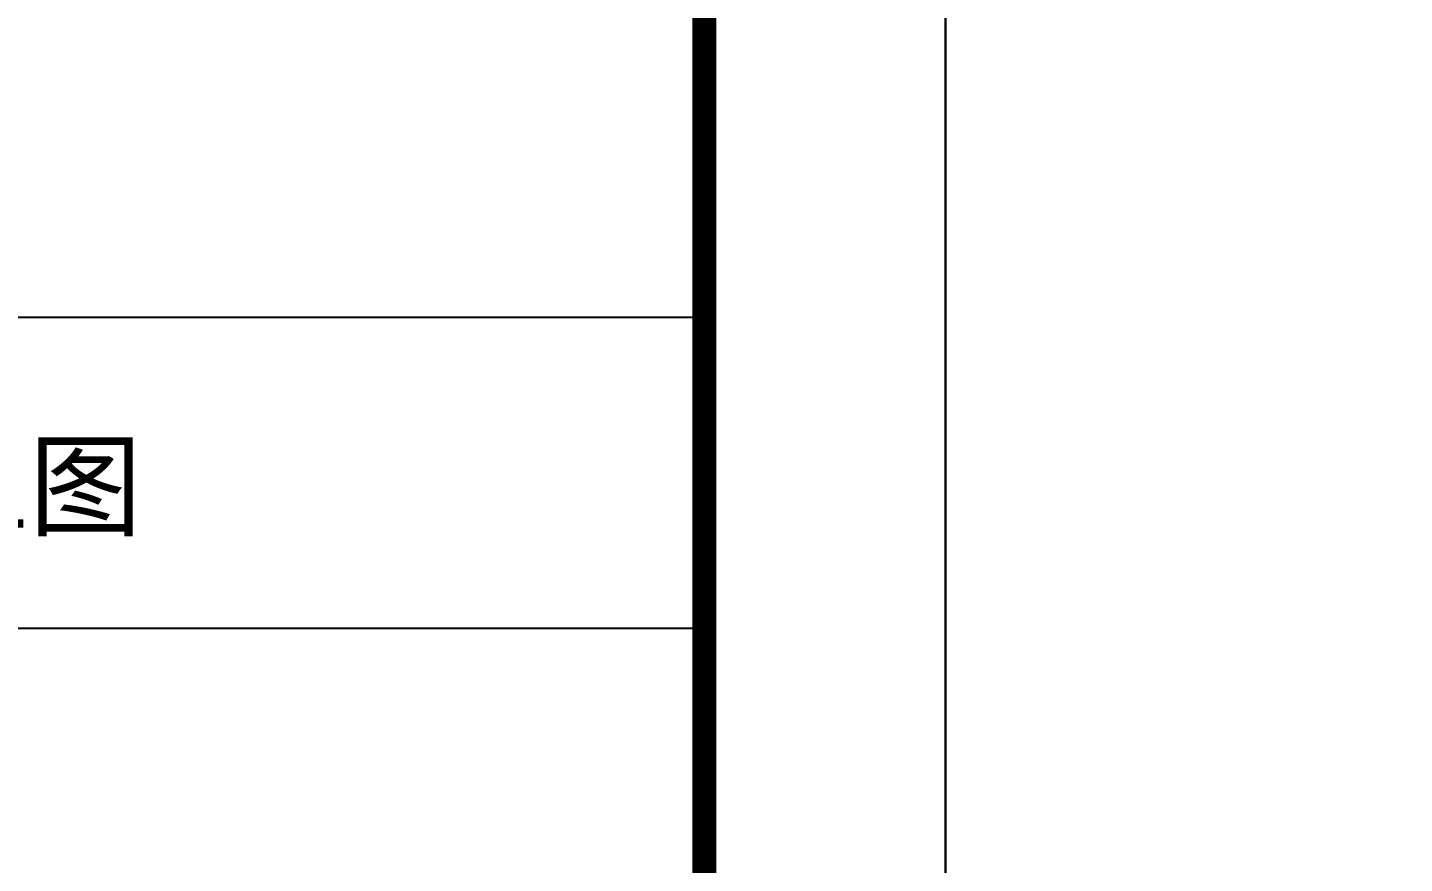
# Model space of a CAD drawing. Extents: x -737978 to 768813, y -372247 to 1140308.
# Drawn here: x -608564 to -602854, y -29256 to -25789 of the extents above; entities that cross this region are included whole.
import ezdxf

# ---------------------------------------------------------------- set-up
doc = ezdxf.new("R2010")
doc.units = 0
doc.header["$LTSCALE"] = 10
doc.header["$MEASUREMENT"] = 0
doc.layers.get('0').update_dxf_attribs({"linetype": 'CONTINUOUS'})
doc.layers.add('PUB_TITLE', color=4, linetype='CONTINUOUS')
doc.styles.add('-宋体', font='', dxfattribs={"width": 0.8})
doc.styles.get('-宋体').set_extended_font_data('SimSun')

# ---------------------------------------------------------------- blocks, each defined once
blk = doc.blocks.new('TQ1')
at = {"layer": 'PUB_TITLE'}
for p, q in [((-49854.8, -407354.8), (-43854.8, -407354.8)), ((-49854.8, -408254.8), (-43854.8, -408254.8))]:
    blk.add_line(p, q, dxfattribs=at)
at = {"layer": 'PUB_TITLE', "style": '-宋体'}
blk.add_text('施工图', height=240, dxfattribs=at).set_placement((-46462.9, -407963.2))

msp = doc.modelspace()

# ---------------------------------------------------------------- linework, layer by layer
at = {"layer": 'PUB_TITLE'}
for points in [[(-688857.6, -43902.5), (-604757.6, -43902.5), (-604757.6, 15497.5), (-688857.6, 15497.5)], [(-604757.6, -43902.5), (-520657.6, -43902.5), (-520657.6, 15497.5), (-604757.6, 15497.5)]]:
    msp.add_lwpolyline(points, close=True, dxfattribs=at)
at = {"layer": 'PUB_TITLE', "const_width": 100}
msp.add_lwpolyline([(-686357.6, -42902.5), (-605757.6, -42902.5), (-605757.6, 14497.5), (-686357.6, 14497.5)], close=True, dxfattribs=at)

# ---------------------------------------------------------------- block references
at = {"xscale": 1.433507481003284, "yscale": 1.433507481003284, "zscale": 1.433507481003284}
msp.add_blockref('TQ1', (-542891.5, 556956.1), dxfattribs=at)

doc.saveas('drawing.dxf')
